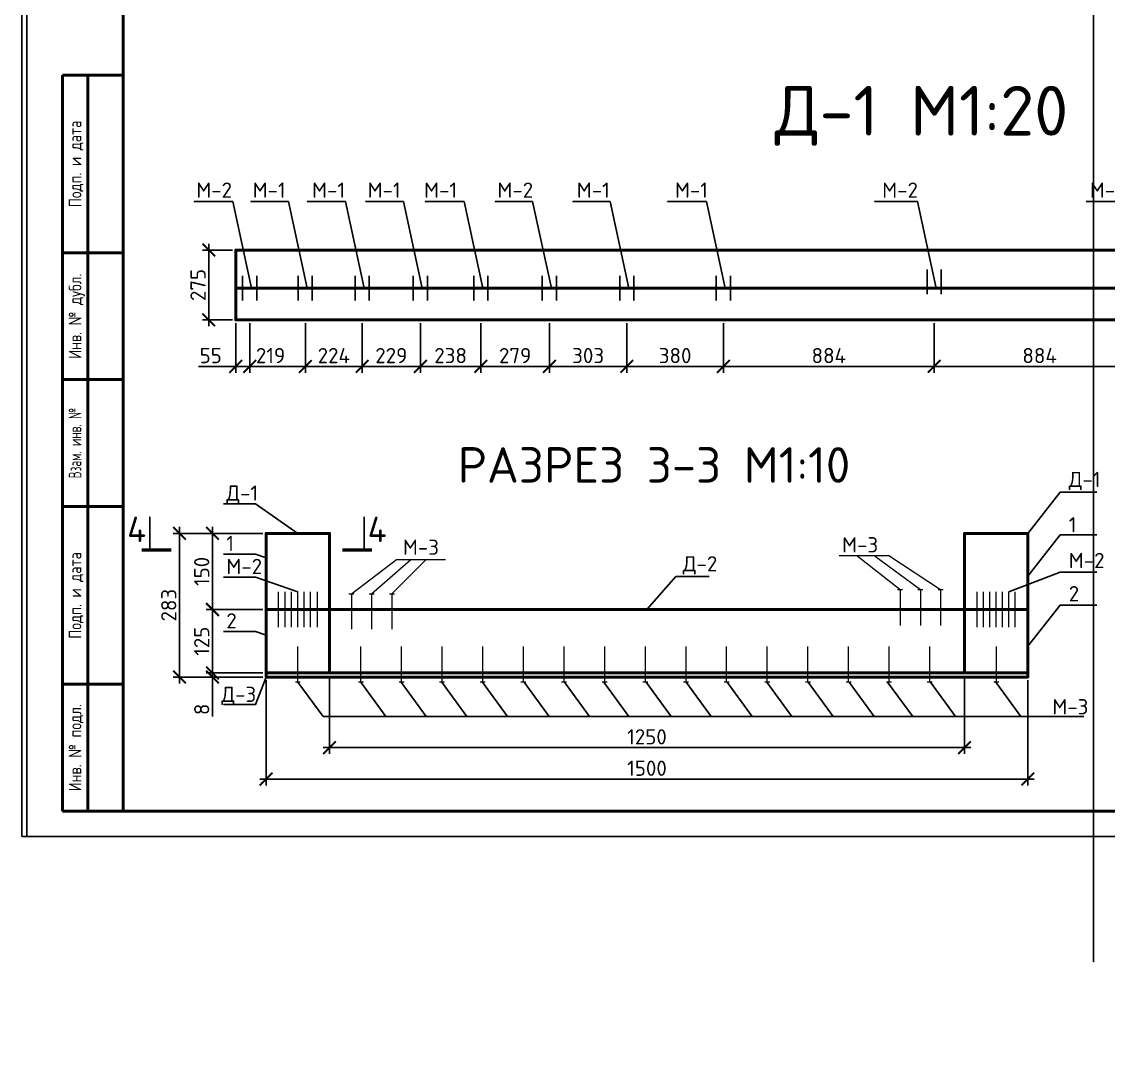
# Model space of a CAD drawing. Header units: millimetres. Extents: x -258556 to -95372, y 16759 to 83874.
# Drawn here: x -127994.2 to -127780.3, y 41369.5 to 41571.9 of the extents above; entities that cross this region are included whole.
import ezdxf
from ezdxf.enums import TextEntityAlignment as Align

# ---------------------------------------------------------------- set-up
doc = ezdxf.new("R2010")
doc.units = ezdxf.units.MM
doc.header["$LTSCALE"] = 0.5
doc.linetypes.add('ACAD_ISO04W100', pattern=[30, 24, -3, 0, -3])
for name, color, linetype, lineweight in [('0.25-STAMP', 10, 'Continuous', 25), ('0.25-TEXT', 10, 'Continuous', 25), ('0.3-STAMP', 7, 'Continuous', 30), ('ТОЛСТЫЕ3', 7, 'Continuous', 50), ('ТОНКИЕе', 7, 'Continuous', 25)]:
    doc.layers.add(name, color=color, linetype=linetype, lineweight=lineweight)
doc.layers.add('оси', color=7, linetype='ACAD_ISO04W100')
doc.layers.add('размеры', color=7, linetype='Continuous')
doc.styles.add('ГОСТ 2.304', font='cs_gost2304.shx')
doc.styles.add('Наклонный3.5', font='isocpeur.ttf', dxfattribs={"height": 3})
doc.dimstyles.new('СТРОИТЕЛЬНЫЙ', dxfattribs={"dimtxt": 3, "dimasz": 2.5, "dimexe": 1.25, "dimexo": 0.625, "dimtad": 1, "dimdec": 0, "dimlfac": 100, "dimdsep": 46, "dimtxsty": 'Наклонный3.5', "dimblk1": 'ARCHTICK', "dimblk2": 'ARCHTICK', "dimsah": 1, "dimcen": 0, "dimdle": 1.25, "dimadec": 0, "dimazin": 0, "dimtfac": 0.75, "dimtdec": 0, "dimtmove": 0, "dimatfit": 3, "dimldrblk": 'ARCHTICK', "dimfxl": 1, "dimtolj": 1, "dimtzin": 0, "dimarcsym": 1})

# ---------------------------------------------------------------- blocks, each defined once
blk = doc.blocks.new('_ArchTick')
at = {"color": 0, "linetype": 'ByBlock', "const_width": 0.15}
blk.add_lwpolyline([(-0.5, -0.5), (0.5, 0.5)], dxfattribs=at)
blk = doc.blocks.new('*D770')
at = {"layer": 'Defpoints', "color": 0, "transparency": 16777216}
for p in [(-127952.09, 41513.18), (-127949.34, 41513.18), (-127952.09, 41504.01)]:
    blk.add_point(p, dxfattribs=at)
at = {"layer": 'размеры', "color": 0, "lineweight": -2, "transparency": 16777216}
for p, q in [((-127952.09, 41512.55), (-127952.09, 41502.76)), ((-127949.34, 41512.55), (-127949.34, 41502.76)), ((-127952.09, 41504.01), (-127959.44, 41504.01)), ((-127948.09, 41504.01), (-127952.09, 41504.01))]:
    blk.add_line(p, q, dxfattribs=at)
at = {"layer": 'размеры', "color": 0, "lineweight": -2, "transparency": 16777216, "xscale": 2.5, "yscale": 2.5, "zscale": 2.5, "rotation": 180}
blk.add_blockref('_ArchTick', (-127952.09, 41504.01), dxfattribs=at)
at = {"layer": 'размеры', "color": 0, "lineweight": -2, "transparency": 16777216, "xscale": 2.5, "yscale": 2.5, "zscale": 2.5}
blk.add_blockref('_ArchTick', (-127949.34, 41504.01), dxfattribs=at)
at = {"layer": 'размеры', "color": 0, "transparency": 16777216, "insert": (-127957.02, 41506.14), "char_height": 3, "attachment_point": 5, "style": 'Наклонный3.5'}
blk.add_mtext('\\A1;55', dxfattribs=at)
blk = doc.blocks.new('*D771')
at = {"layer": 'Defpoints', "color": 0, "transparency": 16777216}
for p in [(-127952.09, 41513.18), (-127938.39, 41513.18), (-127938.39, 41504.01)]:
    blk.add_point(p, dxfattribs=at)
at = {"layer": 'размеры', "color": 0, "lineweight": -2, "transparency": 16777216}
for p, q in [((-127952.09, 41512.55), (-127952.09, 41502.76)), ((-127938.39, 41512.55), (-127938.39, 41502.76)), ((-127953.34, 41504.01), (-127937.14, 41504.01))]:
    blk.add_line(p, q, dxfattribs=at)
at = {"layer": 'размеры', "color": 0, "lineweight": -2, "transparency": 16777216, "xscale": 2.5, "yscale": 2.5, "zscale": 2.5, "rotation": 180}
blk.add_blockref('_ArchTick', (-127952.09, 41504.01), dxfattribs=at)
at = {"layer": 'размеры', "color": 0, "lineweight": -2, "transparency": 16777216, "xscale": 2.5, "yscale": 2.5, "zscale": 2.5}
blk.add_blockref('_ArchTick', (-127938.39, 41504.01), dxfattribs=at)
at = {"layer": 'размеры', "color": 0, "transparency": 16777216, "insert": (-127945.24, 41506.14), "char_height": 3, "attachment_point": 5, "style": 'Наклонный3.5'}
blk.add_mtext('\\A1;219', dxfattribs=at)
blk = doc.blocks.new('*D772')
at = {"layer": 'Defpoints', "color": 0, "transparency": 16777216}
for p in [(-127938.39, 41513.18), (-127927.19, 41513.18), (-127927.19, 41504.01)]:
    blk.add_point(p, dxfattribs=at)
at = {"layer": 'размеры', "color": 0, "lineweight": -2, "transparency": 16777216}
for p, q in [((-127938.39, 41512.55), (-127938.39, 41502.76)), ((-127927.19, 41512.55), (-127927.19, 41502.76)), ((-127939.64, 41504.01), (-127925.94, 41504.01))]:
    blk.add_line(p, q, dxfattribs=at)
at = {"layer": 'размеры', "color": 0, "lineweight": -2, "transparency": 16777216, "xscale": 2.5, "yscale": 2.5, "zscale": 2.5, "rotation": 180}
blk.add_blockref('_ArchTick', (-127938.39, 41504.01), dxfattribs=at)
at = {"layer": 'размеры', "color": 0, "lineweight": -2, "transparency": 16777216, "xscale": 2.5, "yscale": 2.5, "zscale": 2.5}
blk.add_blockref('_ArchTick', (-127927.19, 41504.01), dxfattribs=at)
at = {"layer": 'размеры', "color": 0, "transparency": 16777216, "insert": (-127932.79, 41506.14), "char_height": 3, "attachment_point": 5, "style": 'Наклонный3.5'}
blk.add_mtext('\\A1;224', dxfattribs=at)
blk = doc.blocks.new('*D773')
at = {"layer": 'Defpoints', "color": 0, "transparency": 16777216}
for p in [(-127927.19, 41513.18), (-127915.74, 41513.18), (-127915.74, 41504.01)]:
    blk.add_point(p, dxfattribs=at)
at = {"layer": 'размеры', "color": 0, "lineweight": -2, "transparency": 16777216}
for p, q in [((-127927.19, 41512.55), (-127927.19, 41502.76)), ((-127915.74, 41512.55), (-127915.74, 41502.76)), ((-127928.44, 41504.01), (-127914.49, 41504.01))]:
    blk.add_line(p, q, dxfattribs=at)
at = {"layer": 'размеры', "color": 0, "lineweight": -2, "transparency": 16777216, "xscale": 2.5, "yscale": 2.5, "zscale": 2.5, "rotation": 180}
blk.add_blockref('_ArchTick', (-127927.19, 41504.01), dxfattribs=at)
at = {"layer": 'размеры', "color": 0, "lineweight": -2, "transparency": 16777216, "xscale": 2.5, "yscale": 2.5, "zscale": 2.5}
blk.add_blockref('_ArchTick', (-127915.74, 41504.01), dxfattribs=at)
at = {"layer": 'размеры', "color": 0, "transparency": 16777216, "insert": (-127921.47, 41506.14), "char_height": 3, "attachment_point": 5, "style": 'Наклонный3.5'}
blk.add_mtext('\\A1;229', dxfattribs=at)
blk = doc.blocks.new('*D774')
at = {"layer": 'Defpoints', "color": 0, "transparency": 16777216}
for p in [(-127915.74, 41513.18), (-127903.84, 41513.18), (-127903.84, 41504.01)]:
    blk.add_point(p, dxfattribs=at)
at = {"layer": 'размеры', "color": 0, "lineweight": -2, "transparency": 16777216}
for p, q in [((-127915.74, 41512.55), (-127915.74, 41502.76)), ((-127903.84, 41512.55), (-127903.84, 41502.76)), ((-127916.99, 41504.01), (-127902.59, 41504.01))]:
    blk.add_line(p, q, dxfattribs=at)
at = {"layer": 'размеры', "color": 0, "lineweight": -2, "transparency": 16777216, "xscale": 2.5, "yscale": 2.5, "zscale": 2.5, "rotation": 180}
blk.add_blockref('_ArchTick', (-127915.74, 41504.01), dxfattribs=at)
at = {"layer": 'размеры', "color": 0, "lineweight": -2, "transparency": 16777216, "xscale": 2.5, "yscale": 2.5, "zscale": 2.5}
blk.add_blockref('_ArchTick', (-127903.84, 41504.01), dxfattribs=at)
at = {"layer": 'размеры', "color": 0, "transparency": 16777216, "insert": (-127909.79, 41506.14), "char_height": 3, "attachment_point": 5, "style": 'Наклонный3.5'}
blk.add_mtext('\\A1;238', dxfattribs=at)
blk = doc.blocks.new('*D775')
at = {"layer": 'Defpoints', "color": 0, "transparency": 16777216}
for p in [(-127903.84, 41513.18), (-127890.34, 41513.18), (-127890.34, 41504.01)]:
    blk.add_point(p, dxfattribs=at)
at = {"layer": 'размеры', "color": 0, "lineweight": -2, "transparency": 16777216}
for p, q in [((-127903.84, 41512.55), (-127903.84, 41502.76)), ((-127890.34, 41512.55), (-127890.34, 41502.76)), ((-127905.09, 41504.01), (-127889.09, 41504.01))]:
    blk.add_line(p, q, dxfattribs=at)
at = {"layer": 'размеры', "color": 0, "lineweight": -2, "transparency": 16777216, "xscale": 2.5, "yscale": 2.5, "zscale": 2.5, "rotation": 180}
blk.add_blockref('_ArchTick', (-127903.84, 41504.01), dxfattribs=at)
at = {"layer": 'размеры', "color": 0, "lineweight": -2, "transparency": 16777216, "xscale": 2.5, "yscale": 2.5, "zscale": 2.5}
blk.add_blockref('_ArchTick', (-127890.34, 41504.01), dxfattribs=at)
at = {"layer": 'размеры', "color": 0, "transparency": 16777216, "insert": (-127897.09, 41506.14), "char_height": 3, "attachment_point": 5, "style": 'Наклонный3.5'}
blk.add_mtext('\\A1;279', dxfattribs=at)
blk = doc.blocks.new('*D776')
at = {"layer": 'Defpoints', "color": 0, "transparency": 16777216}
for p in [(-127890.34, 41513.18), (-127875.09, 41513.18), (-127875.09, 41504.01)]:
    blk.add_point(p, dxfattribs=at)
at = {"layer": 'размеры', "color": 0, "lineweight": -2, "transparency": 16777216}
for p, q in [((-127890.34, 41512.55), (-127890.34, 41502.76)), ((-127875.09, 41512.55), (-127875.09, 41502.76)), ((-127891.59, 41504.01), (-127873.84, 41504.01))]:
    blk.add_line(p, q, dxfattribs=at)
at = {"layer": 'размеры', "color": 0, "lineweight": -2, "transparency": 16777216, "xscale": 2.5, "yscale": 2.5, "zscale": 2.5, "rotation": 180}
blk.add_blockref('_ArchTick', (-127890.34, 41504.01), dxfattribs=at)
at = {"layer": 'размеры', "color": 0, "lineweight": -2, "transparency": 16777216, "xscale": 2.5, "yscale": 2.5, "zscale": 2.5}
blk.add_blockref('_ArchTick', (-127875.09, 41504.01), dxfattribs=at)
at = {"layer": 'размеры', "color": 0, "transparency": 16777216, "insert": (-127882.72, 41506.14), "char_height": 3, "attachment_point": 5, "style": 'Наклонный3.5'}
blk.add_mtext('\\A1;303', dxfattribs=at)
blk = doc.blocks.new('*D777')
at = {"layer": 'Defpoints', "color": 0, "transparency": 16777216}
for p in [(-127875.09, 41513.18), (-127856.09, 41513.18), (-127856.09, 41504.01)]:
    blk.add_point(p, dxfattribs=at)
at = {"layer": 'размеры', "color": 0, "lineweight": -2, "transparency": 16777216}
for p, q in [((-127875.09, 41512.55), (-127875.09, 41502.76)), ((-127856.09, 41512.55), (-127856.09, 41502.76)), ((-127876.34, 41504.01), (-127854.84, 41504.01))]:
    blk.add_line(p, q, dxfattribs=at)
at = {"layer": 'размеры', "color": 0, "lineweight": -2, "transparency": 16777216, "xscale": 2.5, "yscale": 2.5, "zscale": 2.5, "rotation": 180}
blk.add_blockref('_ArchTick', (-127875.09, 41504.01), dxfattribs=at)
at = {"layer": 'размеры', "color": 0, "lineweight": -2, "transparency": 16777216, "xscale": 2.5, "yscale": 2.5, "zscale": 2.5}
blk.add_blockref('_ArchTick', (-127856.09, 41504.01), dxfattribs=at)
at = {"layer": 'размеры', "color": 0, "transparency": 16777216, "insert": (-127865.59, 41506.14), "char_height": 3, "attachment_point": 5, "style": 'Наклонный3.5'}
blk.add_mtext('\\A1;380', dxfattribs=at)
blk = doc.blocks.new('*D778')
at = {"layer": 'Defpoints', "color": 0, "transparency": 16777216}
for p in [(-127856.09, 41513.18), (-127814.59, 41513.18), (-127814.59, 41504.01)]:
    blk.add_point(p, dxfattribs=at)
at = {"layer": 'размеры', "color": 0, "lineweight": -2, "transparency": 16777216}
for p, q in [((-127856.09, 41512.55), (-127856.09, 41502.76)), ((-127814.59, 41512.55), (-127814.59, 41502.76)), ((-127857.34, 41504.01), (-127813.34, 41504.01))]:
    blk.add_line(p, q, dxfattribs=at)
at = {"layer": 'размеры', "color": 0, "lineweight": -2, "transparency": 16777216, "xscale": 2.5, "yscale": 2.5, "zscale": 2.5, "rotation": 180}
blk.add_blockref('_ArchTick', (-127856.09, 41504.01), dxfattribs=at)
at = {"layer": 'размеры', "color": 0, "lineweight": -2, "transparency": 16777216, "xscale": 2.5, "yscale": 2.5, "zscale": 2.5}
blk.add_blockref('_ArchTick', (-127814.59, 41504.01), dxfattribs=at)
at = {"layer": 'размеры', "color": 0, "transparency": 16777216, "insert": (-127835.34, 41506.14), "char_height": 3, "attachment_point": 5, "style": 'Наклонный3.5'}
blk.add_mtext('\\A1;884', dxfattribs=at)
blk = doc.blocks.new('*D779')
at = {"layer": 'Defpoints', "color": 0, "transparency": 16777216}
for p in [(-127814.59, 41513.18), (-127773.09, 41513.18), (-127773.09, 41504.01)]:
    blk.add_point(p, dxfattribs=at)
at = {"layer": 'размеры', "color": 0, "lineweight": -2, "transparency": 16777216}
for p, q in [((-127814.59, 41512.55), (-127814.59, 41502.76)), ((-127773.09, 41512.55), (-127773.09, 41502.76)), ((-127815.84, 41504.01), (-127771.84, 41504.01))]:
    blk.add_line(p, q, dxfattribs=at)
at = {"layer": 'размеры', "color": 0, "lineweight": -2, "transparency": 16777216, "xscale": 2.5, "yscale": 2.5, "zscale": 2.5, "rotation": 180}
blk.add_blockref('_ArchTick', (-127814.59, 41504.01), dxfattribs=at)
at = {"layer": 'размеры', "color": 0, "lineweight": -2, "transparency": 16777216, "xscale": 2.5, "yscale": 2.5, "zscale": 2.5}
blk.add_blockref('_ArchTick', (-127773.09, 41504.01), dxfattribs=at)
at = {"layer": 'размеры', "color": 0, "transparency": 16777216, "insert": (-127793.84, 41506.14), "char_height": 3, "attachment_point": 5, "style": 'Наклонный3.5'}
blk.add_mtext('\\A1;884', dxfattribs=at)
blk = doc.blocks.new('*D794')
at = {"layer": 'Defpoints', "color": 0, "transparency": 16777216}
for p in [(-127952.09, 41526.93), (-127957.4, 41513.18), (-127952.09, 41513.18)]:
    blk.add_point(p, dxfattribs=at)
at = {"layer": 'размеры', "color": 0, "lineweight": -2, "transparency": 16777216}
for p, q in [((-127957.4, 41528.18), (-127957.4, 41511.93)), ((-127952.72, 41526.93), (-127958.65, 41526.93)), ((-127952.72, 41513.18), (-127958.65, 41513.18))]:
    blk.add_line(p, q, dxfattribs=at)
at = {"layer": 'размеры', "color": 0, "lineweight": -2, "transparency": 16777216, "xscale": 2.5, "yscale": 2.5, "zscale": 2.5}
for p, rotation in [((-127957.4, 41526.93), 90), ((-127957.4, 41513.18), 270)]:
    blk.add_blockref('_ArchTick', p, dxfattribs=dict(at, rotation=rotation))
at = {"layer": 'размеры', "color": 0, "lineweight": 25, "transparency": 16777216, "insert": (-127959.52, 41520.05), "char_height": 3, "attachment_point": 5, "rotation": 90, "style": 'Наклонный3.5'}
blk.add_mtext('\\A1;275', dxfattribs=at)
blk = doc.blocks.new('*D795')
at = {"layer": 'Defpoints', "color": 0, "transparency": 16777216}
for p in [(-127956.67, 41442.83), (-127946.13, 41443.63), (-127946.13, 41442.83)]:
    blk.add_point(p, dxfattribs=at)
at = {"layer": 'размеры', "color": 0, "lineweight": -2, "transparency": 16777216}
for p, q in [((-127956.67, 41443.63), (-127956.67, 41446.13)), ((-127946.76, 41443.63), (-127957.92, 41443.63)), ((-127946.76, 41442.83), (-127957.92, 41442.83)), ((-127956.67, 41443.63), (-127956.67, 41442.83)), ((-127956.67, 41442.83), (-127956.67, 41435.08))]:
    blk.add_line(p, q, dxfattribs=at)
at = {"layer": 'размеры', "color": 0, "lineweight": -2, "transparency": 16777216, "xscale": 2.5, "yscale": 2.5, "zscale": 2.5}
for p, rotation in [((-127956.67, 41443.63), 270), ((-127956.67, 41442.83), 90)]:
    blk.add_blockref('_ArchTick', p, dxfattribs=dict(at, rotation=rotation))
at = {"layer": 'размеры', "color": 0, "transparency": 16777216, "insert": (-127958.79, 41436.46), "char_height": 3, "attachment_point": 5, "rotation": 90, "style": 'Наклонный3.5'}
blk.add_mtext('\\A1;8', dxfattribs=at)
blk = doc.blocks.new('*D796')
at = {"layer": 'Defpoints', "color": 0, "transparency": 16777216}
for p in [(-127956.67, 41456.13), (-127946.13, 41456.13), (-127946.13, 41443.63)]:
    blk.add_point(p, dxfattribs=at)
at = {"layer": 'размеры', "color": 0, "lineweight": -2, "transparency": 16777216}
for p, q in [((-127956.67, 41442.38), (-127956.67, 41457.38)), ((-127946.76, 41456.13), (-127957.92, 41456.13)), ((-127946.76, 41443.63), (-127957.92, 41443.63))]:
    blk.add_line(p, q, dxfattribs=at)
at = {"layer": 'размеры', "color": 0, "lineweight": -2, "transparency": 16777216, "xscale": 2.5, "yscale": 2.5, "zscale": 2.5}
for p, rotation in [((-127956.67, 41456.13), 90), ((-127956.67, 41443.63), 270)]:
    blk.add_blockref('_ArchTick', p, dxfattribs=dict(at, rotation=rotation))
at = {"layer": 'размеры', "color": 0, "transparency": 16777216, "insert": (-127958.79, 41449.88), "char_height": 3, "attachment_point": 5, "rotation": 90, "style": 'Наклонный3.5'}
blk.add_mtext('\\A1;125', dxfattribs=at)
blk = doc.blocks.new('*D797')
at = {"layer": 'Defpoints', "color": 0, "transparency": 16777216}
for p in [(-127956.67, 41471.13), (-127946.13, 41471.13), (-127946.13, 41456.13)]:
    blk.add_point(p, dxfattribs=at)
at = {"layer": 'размеры', "color": 0, "lineweight": -2, "transparency": 16777216}
for p, q in [((-127956.67, 41454.88), (-127956.67, 41472.38)), ((-127946.76, 41471.13), (-127957.92, 41471.13)), ((-127946.76, 41456.13), (-127957.92, 41456.13))]:
    blk.add_line(p, q, dxfattribs=at)
at = {"layer": 'размеры', "color": 0, "lineweight": -2, "transparency": 16777216, "xscale": 2.5, "yscale": 2.5, "zscale": 2.5}
for p, rotation in [((-127956.67, 41471.13), 90), ((-127956.67, 41456.13), 270)]:
    blk.add_blockref('_ArchTick', p, dxfattribs=dict(at, rotation=rotation))
at = {"layer": 'размеры', "color": 0, "transparency": 16777216, "insert": (-127958.79, 41463.63), "char_height": 3, "attachment_point": 5, "rotation": 90, "style": 'Наклонный3.5'}
blk.add_mtext('\\A1;150', dxfattribs=at)
blk = doc.blocks.new('*D798')
at = {"layer": 'Defpoints', "color": 0, "transparency": 16777216}
for p in [(-127963.16, 41471.13), (-127946.13, 41471.13), (-127946.13, 41442.83)]:
    blk.add_point(p, dxfattribs=at)
at = {"layer": 'размеры', "color": 0, "lineweight": -2, "transparency": 16777216}
for p, q in [((-127963.16, 41441.58), (-127963.16, 41472.38)), ((-127946.76, 41471.13), (-127964.41, 41471.13)), ((-127946.76, 41442.83), (-127964.41, 41442.83))]:
    blk.add_line(p, q, dxfattribs=at)
at = {"layer": 'размеры', "color": 0, "lineweight": -2, "transparency": 16777216, "xscale": 2.5, "yscale": 2.5, "zscale": 2.5}
for p, rotation in [((-127963.16, 41471.13), 90), ((-127963.16, 41442.83), 270)]:
    blk.add_blockref('_ArchTick', p, dxfattribs=dict(at, rotation=rotation))
at = {"layer": 'размеры', "color": 0, "transparency": 16777216, "insert": (-127965.28, 41456.98), "char_height": 3, "attachment_point": 5, "rotation": 90, "style": 'Наклонный3.5'}
blk.add_mtext('\\A1;283', dxfattribs=at)
blk = doc.blocks.new('*D799')
at = {"layer": 'Defpoints', "color": 0, "transparency": 16777216}
for p in [(-127933.63, 41443.63), (-127808.63, 41443.63), (-127808.63, 41428.93)]:
    blk.add_point(p, dxfattribs=at)
at = {"layer": 'размеры', "color": 0, "lineweight": -2, "transparency": 16777216}
for p, q in [((-127933.63, 41443.01), (-127933.63, 41427.68)), ((-127808.63, 41443.01), (-127808.63, 41427.68)), ((-127934.88, 41428.93), (-127807.38, 41428.93))]:
    blk.add_line(p, q, dxfattribs=at)
at = {"layer": 'размеры', "color": 0, "lineweight": -2, "transparency": 16777216, "xscale": 2.5, "yscale": 2.5, "zscale": 2.5, "rotation": 180}
blk.add_blockref('_ArchTick', (-127933.63, 41428.93), dxfattribs=at)
at = {"layer": 'размеры', "color": 0, "lineweight": -2, "transparency": 16777216, "xscale": 2.5, "yscale": 2.5, "zscale": 2.5}
blk.add_blockref('_ArchTick', (-127808.63, 41428.93), dxfattribs=at)
at = {"layer": 'размеры', "color": 0, "transparency": 16777216, "insert": (-127871.13, 41431.05), "char_height": 3, "attachment_point": 5, "style": 'Наклонный3.5'}
blk.add_mtext('\\A1;1250', dxfattribs=at)
blk = doc.blocks.new('*D800')
at = {"layer": 'Defpoints', "color": 0, "transparency": 16777216}
for p in [(-127946.13, 41442.83), (-127796.13, 41442.83), (-127796.13, 41422.74)]:
    blk.add_point(p, dxfattribs=at)
at = {"layer": 'размеры', "color": 0, "lineweight": -2, "transparency": 16777216}
for p, q in [((-127946.13, 41442.21), (-127946.13, 41421.49)), ((-127796.13, 41442.21), (-127796.13, 41421.49)), ((-127947.38, 41422.74), (-127794.88, 41422.74))]:
    blk.add_line(p, q, dxfattribs=at)
at = {"layer": 'размеры', "color": 0, "lineweight": -2, "transparency": 16777216, "xscale": 2.5, "yscale": 2.5, "zscale": 2.5, "rotation": 180}
blk.add_blockref('_ArchTick', (-127946.13, 41422.74), dxfattribs=at)
at = {"layer": 'размеры', "color": 0, "lineweight": -2, "transparency": 16777216, "xscale": 2.5, "yscale": 2.5, "zscale": 2.5}
blk.add_blockref('_ArchTick', (-127796.13, 41422.74), dxfattribs=at)
at = {"layer": 'размеры', "color": 0, "transparency": 16777216, "insert": (-127871.13, 41424.86), "char_height": 3, "attachment_point": 5, "style": 'Наклонный3.5'}
blk.add_mtext('\\A1;1500', dxfattribs=at)

msp = doc.modelspace()

# ---------------------------------------------------------------- linework, layer by layer
at = {"color": 7, "linetype": 'Continuous', "lineweight": 25, "true_color": 0x000007}
for points in [[(-127952.645, 41536.466), (-127960.3, 41536.466), (-127960.3, 41536.466)], [(-127948.959, 41519.431), (-127952.645, 41536.466), (-127952.645, 41536.466)], [(-127941.695, 41536.466), (-127949.124, 41536.466), (-127949.124, 41536.466)], [(-127938.009, 41519.431), (-127941.695, 41536.466), (-127941.695, 41536.466)], [(-127930.495, 41536.466), (-127938.013, 41536.466), (-127938.013, 41536.466)], [(-127926.809, 41519.431), (-127930.495, 41536.466), (-127930.495, 41536.466)], [(-127919.045, 41536.466), (-127926.522, 41536.466), (-127926.522, 41536.466)], [(-127915.359, 41519.431), (-127919.045, 41536.466), (-127919.045, 41536.466)], [(-127907.145, 41536.466), (-127914.802, 41536.466), (-127914.802, 41536.466)], [(-127903.459, 41519.431), (-127907.145, 41536.466), (-127907.145, 41536.466)], [(-127893.645, 41536.466), (-127901.041, 41536.466), (-127901.041, 41536.466)], [(-127889.959, 41519.431), (-127893.645, 41536.466), (-127893.645, 41536.466)], [(-127878.395, 41536.466), (-127885.736, 41536.466), (-127885.736, 41536.466)], [(-127874.709, 41519.431), (-127878.395, 41536.466), (-127878.395, 41536.466)], [(-127859.395, 41536.466), (-127867.116, 41536.466), (-127867.116, 41536.466)], [(-127855.709, 41519.431), (-127859.395, 41536.466), (-127859.395, 41536.466)], [(-127817.895, 41536.466), (-127826.327, 41536.466), (-127826.327, 41536.466)], [(-127814.209, 41519.431), (-127817.895, 41536.466), (-127817.895, 41536.466)], [(-127776.395, 41536.466), (-127784.656, 41536.466), (-127784.656, 41536.466)], [(-127815.992, 41518.221), (-127815.992, 41523.112), (-127815.992, 41523.112)], [(-127813.221, 41518.221), (-127813.221, 41523.112), (-127813.221, 41523.112)], [(-127950.742, 41516.974), (-127950.742, 41521.865), (-127950.742, 41521.865)], [(-127947.971, 41516.974), (-127947.971, 41521.865), (-127947.971, 41521.865)], [(-127939.792, 41516.974), (-127939.792, 41521.865), (-127939.792, 41521.865)], [(-127937.021, 41516.974), (-127937.021, 41521.865), (-127937.021, 41521.865)], [(-127928.592, 41516.974), (-127928.592, 41521.865), (-127928.592, 41521.865)], [(-127925.821, 41516.974), (-127925.821, 41521.865), (-127925.821, 41521.865)], [(-127917.142, 41516.974), (-127917.142, 41521.865), (-127917.142, 41521.865)], [(-127914.371, 41516.974), (-127914.371, 41521.865), (-127914.371, 41521.865)], [(-127905.242, 41516.974), (-127905.242, 41521.865), (-127905.242, 41521.865)], [(-127902.471, 41516.974), (-127902.471, 41521.865), (-127902.471, 41521.865)], [(-127891.742, 41516.974), (-127891.742, 41521.865), (-127891.742, 41521.865)], [(-127888.971, 41516.974), (-127888.971, 41521.865), (-127888.971, 41521.865)], [(-127876.492, 41516.974), (-127876.492, 41521.865), (-127876.492, 41521.865)], [(-127873.721, 41516.974), (-127873.721, 41521.865), (-127873.721, 41521.865)], [(-127857.492, 41516.974), (-127857.492, 41521.865), (-127857.492, 41521.865)], [(-127854.721, 41516.974), (-127854.721, 41521.865), (-127854.721, 41521.865)]]:
    msp.add_lwpolyline(points, dxfattribs=at)
at = {"color": 7, "linetype": 'Continuous', "lineweight": 13, "true_color": 0x000007}
for points in [[(-127929.333, 41459.22), (-127920.436, 41465.966), (-127910.815, 41465.966)], [(-127925.34, 41459.22), (-127917.613, 41465.966), (-127917.613, 41465.966)], [(-127921.365, 41459.22), (-127914.619, 41465.966), (-127914.619, 41465.966)], [(-127813.326, 41459.97), (-127823.497, 41466.716), (-127833.272, 41466.716)], [(-127821.294, 41459.97), (-127829.796, 41466.716), (-127829.796, 41466.716)], [(-127817.301, 41459.97), (-127826.388, 41466.716), (-127826.388, 41466.716)], [(-127943.695, 41452.654), (-127943.695, 41459.607), (-127943.695, 41459.607)], [(-127942.393, 41452.654), (-127942.393, 41459.607), (-127942.393, 41459.607)], [(-127941.137, 41452.654), (-127941.137, 41459.607), (-127941.137, 41459.607)], [(-127939.898, 41452.654), (-127939.898, 41459.607), (-127939.898, 41459.607)], [(-127938.642, 41452.654), (-127938.642, 41459.607), (-127938.642, 41459.607)], [(-127937.385, 41452.654), (-127937.385, 41459.607), (-127937.385, 41459.607)], [(-127936.014, 41452.654), (-127936.014, 41459.607), (-127936.014, 41459.607)], [(-127929.815, 41459.22), (-127928.834, 41459.22), (-127928.834, 41459.22)], [(-127929.333, 41459.22), (-127929.333, 41452.25), (-127929.333, 41452.25)], [(-127925.822, 41459.22), (-127924.841, 41459.22), (-127924.841, 41459.22)], [(-127925.34, 41459.22), (-127925.34, 41452.25), (-127925.34, 41452.25)], [(-127921.847, 41459.22), (-127920.849, 41459.22), (-127920.849, 41459.22)], [(-127921.365, 41459.22), (-127921.365, 41452.25), (-127921.365, 41452.25)], [(-127820.812, 41459.97), (-127821.81, 41459.97), (-127821.81, 41459.97)], [(-127821.294, 41459.97), (-127821.294, 41453), (-127821.294, 41453)], [(-127816.819, 41459.97), (-127817.817, 41459.97), (-127817.817, 41459.97)], [(-127817.301, 41459.97), (-127817.301, 41453), (-127817.301, 41453)], [(-127812.844, 41459.97), (-127813.825, 41459.97), (-127813.825, 41459.97)], [(-127813.326, 41459.97), (-127813.326, 41453), (-127813.326, 41453)], [(-127806.136, 41452.654), (-127806.136, 41459.607), (-127806.136, 41459.607)], [(-127804.893, 41452.654), (-127804.893, 41459.607), (-127804.893, 41459.607)], [(-127803.637, 41452.654), (-127803.637, 41459.607), (-127803.637, 41459.607)], [(-127802.398, 41452.654), (-127802.398, 41459.607), (-127802.398, 41459.607)], [(-127801.142, 41452.654), (-127801.142, 41459.607), (-127801.142, 41459.607)], [(-127799.885, 41452.654), (-127799.885, 41459.607), (-127799.885, 41459.607)], [(-127798.673, 41452.654), (-127798.673, 41459.607), (-127798.673, 41459.607)], [(-127939.862, 41441.832), (-127939.862, 41448.819), (-127939.862, 41448.819)], [(-127927.449, 41441.832), (-127927.449, 41448.819), (-127927.449, 41448.819)], [(-127919.449, 41441.832), (-127919.449, 41448.819), (-127919.449, 41448.819)], [(-127911.449, 41441.832), (-127911.449, 41448.819), (-127911.449, 41448.819)], [(-127903.449, 41441.832), (-127903.449, 41448.819), (-127903.449, 41448.819)], [(-127895.449, 41441.832), (-127895.449, 41448.819), (-127895.449, 41448.819)], [(-127887.449, 41441.832), (-127887.449, 41448.819), (-127887.449, 41448.819)], [(-127879.449, 41441.832), (-127879.449, 41448.819), (-127879.449, 41448.819)], [(-127871.449, 41441.832), (-127871.449, 41448.819), (-127871.449, 41448.819)], [(-127863.449, 41441.832), (-127863.449, 41448.819), (-127863.449, 41448.819)], [(-127855.449, 41441.832), (-127855.449, 41448.819), (-127855.449, 41448.819)], [(-127847.449, 41441.832), (-127847.449, 41448.819), (-127847.449, 41448.819)], [(-127839.449, 41441.832), (-127839.449, 41448.819), (-127839.449, 41448.819)], [(-127839.449, 41441.832), (-127839.449, 41448.819), (-127839.449, 41448.819)], [(-127831.449, 41441.832), (-127831.449, 41448.819), (-127831.449, 41448.819)], [(-127831.449, 41441.832), (-127831.449, 41448.819), (-127831.449, 41448.819)], [(-127823.449, 41441.832), (-127823.449, 41448.819), (-127823.449, 41448.819)], [(-127823.449, 41441.832), (-127823.449, 41448.819), (-127823.449, 41448.819)], [(-127815.449, 41441.832), (-127815.449, 41448.819), (-127815.449, 41448.819)], [(-127802.33, 41441.832), (-127802.33, 41448.819), (-127802.33, 41448.819)], [(-127939.38, 41441.832), (-127940.361, 41441.832), (-127940.361, 41441.832)], [(-127926.967, 41441.832), (-127927.948, 41441.832), (-127927.948, 41441.832)], [(-127918.967, 41441.832), (-127919.948, 41441.832), (-127919.948, 41441.832)], [(-127910.967, 41441.832), (-127911.948, 41441.832), (-127911.948, 41441.832)], [(-127902.967, 41441.832), (-127903.948, 41441.832), (-127903.948, 41441.832)], [(-127894.967, 41441.832), (-127895.948, 41441.832), (-127895.948, 41441.832)], [(-127886.967, 41441.832), (-127887.948, 41441.832), (-127887.948, 41441.832)], [(-127878.967, 41441.832), (-127879.948, 41441.832), (-127879.948, 41441.832)], [(-127870.967, 41441.832), (-127871.948, 41441.832), (-127871.948, 41441.832)], [(-127862.967, 41441.832), (-127863.948, 41441.832), (-127863.948, 41441.832)], [(-127854.967, 41441.832), (-127855.948, 41441.832), (-127855.948, 41441.832)], [(-127846.967, 41441.832), (-127847.948, 41441.832), (-127847.948, 41441.832)], [(-127838.967, 41441.832), (-127839.948, 41441.832), (-127839.948, 41441.832)], [(-127838.967, 41441.832), (-127839.948, 41441.832), (-127839.948, 41441.832)], [(-127830.967, 41441.832), (-127831.948, 41441.832), (-127831.948, 41441.832)], [(-127830.967, 41441.832), (-127831.948, 41441.832), (-127831.948, 41441.832)], [(-127822.967, 41441.832), (-127823.948, 41441.832), (-127823.948, 41441.832)], [(-127822.967, 41441.832), (-127823.948, 41441.832), (-127823.948, 41441.832)], [(-127814.967, 41441.832), (-127815.948, 41441.832), (-127815.948, 41441.832)], [(-127801.848, 41441.832), (-127802.829, 41441.832), (-127802.829, 41441.832)]]:
    msp.add_lwpolyline(points, dxfattribs=at)
at = {"layer": '0.25-STAMP', "color": 0}
msp.add_lwpolyline([(-127994.225, 41411.398), (-127153.225, 41411.398), (-127153.225, 42005.398), (-127994.225, 42005.398), (-127994.225, 41411.398)], dxfattribs=at)
at = {"layer": '0.3-STAMP', "color": 0, "lineweight": 50}
for p, q in [((-127986.225, 41416.398), (-127986.225, 41561.398)), ((-127974.225, 41561.398), (-127986.225, 41561.398)), ((-127981.225, 41416.398), (-127981.225, 41561.398)), ((-127974.225, 41561.398), (-127974.225, 41416.398)), ((-127974.225, 41526.398), (-127986.225, 41526.398)), ((-127974.225, 41501.398), (-127986.225, 41501.398)), ((-127974.225, 41476.398), (-127986.225, 41476.398)), ((-127974.225, 41441.398), (-127986.225, 41441.398)), ((-127974.225, 41416.398), (-127986.225, 41416.398))]:
    msp.add_line(p, q, dxfattribs=at)
msp.add_lwpolyline([(-127974.225, 41416.398), (-127158.225, 41416.398), (-127158.225, 42000.398), (-127974.225, 42000.398), (-127974.225, 41416.398)], dxfattribs=at)
at = {"layer": 'ТОЛСТЫЕ3'}
for points in [[(-127952.095, 41526.929), (-127677.095, 41526.929), (-127677.095, 41519.429), (-127952.095, 41519.429), (-127952.095, 41526.929), (-127952.095, 41520.679), (-127952.095, 41513.179), (-127677.095, 41513.179), (-127677.095, 41520.679)], [(-127946.131, 41456.13), (-127946.131, 41471.13), (-127933.631, 41471.13), (-127933.631, 41456.13)], [(-127808.631, 41456.13), (-127808.631, 41471.13), (-127796.131, 41471.13), (-127796.131, 41456.13)], [(-127946.131, 41443.63), (-127946.131, 41456.13), (-127933.631, 41456.13), (-127933.631, 41443.63)], [(-127933.631, 41456.13), (-127808.631, 41456.13)], [(-127808.631, 41443.63), (-127808.631, 41456.13), (-127796.131, 41456.13), (-127796.131, 41443.63)], [(-127946.131, 41442.83), (-127796.131, 41442.83), (-127796.131, 41443.63), (-127946.131, 41443.63), (-127946.131, 41442.83)]]:
    msp.add_lwpolyline(points, dxfattribs=at)
at = {"layer": 'ТОЛСТЫЕ3', "lineweight": 25}
for points in [[(-127952.095, 41513.179), (-127952.095, 41525.679)], [(-127952.095, 41513.179), (-127952.095, 41519.429), (-127949.609, 41519.429)]]:
    msp.add_lwpolyline(points, dxfattribs=at)
at = {"layer": 'ТОНКИЕе', "color": 6, "lineweight": 25}
msp.add_lwpolyline([(-127993.225, 42005.398), (-127783.225, 42005.398), (-127783.225, 41388.184)], dxfattribs=at)
at = {"layer": 'ТОНКИЕе', "color": 6}
msp.add_lwpolyline([(-127363.225, 41411.398), (-127573.225, 41411.398), (-127573.225, 41369.504), (-127573.225, 41411.398), (-127783.225, 41411.398), (-127783.225, 41386.749), (-127783.225, 41411.398), (-127993.225, 41411.398), (-127993.225, 42005.398)], dxfattribs=at)
at = {"layer": 'ТОНКИЕе'}
for points in [[(-127796.131, 41471.13), (-127789.801, 41479.226), (-127782.541, 41479.226)], [(-127939.881, 41471.13), (-127948.192, 41476.943), (-127954.508, 41476.943)], [(-127969.015, 41467.844), (-127969.015, 41474.329), (-127969.015, 41467.844), (-127969.015, 41471.27)], [(-127926.829, 41467.844), (-127926.829, 41474.329), (-127926.829, 41467.844), (-127926.829, 41471.27)], [(-127796.131, 41462.717), (-127789.801, 41470.812), (-127782.541, 41470.812)], [(-127946.131, 41466.307), (-127948.192, 41467.022), (-127954.508, 41467.022)], [(-127799.885, 41459.607), (-127789.801, 41463.456), (-127782.541, 41463.456)], [(-127939.898, 41459.607), (-127948.192, 41462.487), (-127954.508, 41462.487)], [(-127871.131, 41456.13), (-127865.428, 41462.61), (-127858.883, 41462.61)], [(-127796.131, 41448.91), (-127789.801, 41457.005), (-127782.541, 41457.005)], [(-127946.131, 41451.052), (-127948.192, 41451.768), (-127954.508, 41451.768)], [(-127946.131, 41442.83), (-127948.192, 41437.438), (-127954.508, 41437.438)], [(-127939.862, 41441.832), (-127934.91, 41435.057)], [(-127927.487, 41441.832), (-127922.536, 41435.057)], [(-127919.535, 41441.832), (-127914.583, 41435.057)], [(-127911.534, 41441.832), (-127906.583, 41435.057)], [(-127903.533, 41441.832), (-127898.582, 41435.057)], [(-127895.337, 41441.832), (-127890.386, 41435.057)], [(-127887.395, 41441.832), (-127882.444, 41435.057)], [(-127879.632, 41441.832), (-127874.681, 41435.057)], [(-127871.314, 41441.832), (-127866.362, 41435.057)], [(-127863.432, 41441.832), (-127858.481, 41435.057)], [(-127855.372, 41441.832), (-127850.421, 41435.057)], [(-127847.55, 41441.832), (-127842.598, 41435.057)], [(-127839.404, 41441.832), (-127834.453, 41435.057)], [(-127831.344, 41441.832), (-127826.393, 41435.057)], [(-127823.759, 41441.832), (-127818.807, 41435.057)], [(-127815.343, 41441.832), (-127810.392, 41435.057)], [(-127802.464, 41441.832), (-127797.513, 41435.057)], [(-127934.91, 41435.057), (-127785.138, 41435.057)], [(-127914.583, 41435.057), (-127902.209, 41435.057)], [(-127906.583, 41435.057), (-127894.208, 41435.057)], [(-127898.582, 41435.057), (-127886.207, 41435.057)], [(-127890.386, 41435.057), (-127878.011, 41435.057)], [(-127882.444, 41435.057), (-127870.069, 41435.057)], [(-127874.681, 41435.057), (-127862.306, 41435.057)], [(-127866.362, 41435.057), (-127853.988, 41435.057)], [(-127858.481, 41435.057), (-127846.106, 41435.057)], [(-127850.421, 41435.057), (-127838.046, 41435.057)], [(-127842.598, 41435.057), (-127830.223, 41435.057)], [(-127834.453, 41435.057), (-127822.078, 41435.057)], [(-127826.393, 41435.057), (-127814.018, 41435.057)], [(-127818.807, 41435.057), (-127806.433, 41435.057)], [(-127810.392, 41435.057), (-127798.017, 41435.057)], [(-127797.513, 41435.057), (-127785.138, 41435.057)]]:
    msp.add_lwpolyline(points, dxfattribs=at)
at = {"layer": 'ТОНКИЕе', "const_width": 0.7}
for points in [[(-127970.603, 41467.844), (-127964.764, 41467.844)], [(-127925.241, 41467.844), (-127931.08, 41467.844)]]:
    msp.add_lwpolyline(points, dxfattribs=at)

# ---------------------------------------------------------------- texts
at = {"layer": '0.25-TEXT', "color": 0, "style": 'ГОСТ 2.304'}
for s, p in [('Подп. и дата', (-127983.725, 41543.898)), ('Инв. № дубл.', (-127983.725, 41513.898)), ('Подп. и дата', (-127983.725, 41458.898)), ('Инв. № подл.', (-127983.725, 41428.898))]:
    msp.add_text(s, height=2.5, rotation=90, dxfattribs=at).set_placement(p, align=Align.MIDDLE_CENTER)
at = {"layer": '0.25-TEXT', "color": 0, "style": 'ГОСТ 2.304', "width": 0.8}
msp.add_text('Взам. инв. №', height=2.5, rotation=90, dxfattribs=at).set_placement((-127983.725, 41488.898), align=Align.MIDDLE_CENTER)
at = {"layer": 'оси', "attachment_point": 1, "style": 'Наклонный3.5'}
for s, width, gutter_width, insert, char_height in [('Д-1 М1:20', 148.5612, 21, (-127846.001, 41559.273), 9.8), ('РАЗРЕЗ 3-3 М1:10', 106.11514, 15, (-127908.408, 41488.104), 7)]:
    msp.add_mtext_dynamic_manual_height_columns(s, width=width, gutter_width=gutter_width, heights=[0], dxfattribs=dict(at, insert=insert, char_height=char_height))
at = {"layer": 'ТОНКИЕе', "lineweight": 25, "char_height": 3, "attachment_point": 1, "style": 'Наклонный3.5'}
for s, insert in [('М-2', (-127959.872, 41540.237)), ('М-1', (-127948.781, 41540.237)), ('М-1', (-127937.071, 41540.237)), ('М-1', (-127926.141, 41540.237)), ('М-1', (-127915.016, 41540.237)), ('М-2', (-127900.586, 41540.237)), ('М-1', (-127884.959, 41540.237)), ('М-1', (-127865.637, 41540.237)), ('М-2', (-127824.831, 41540.237)), ('М-1', (-127783.956, 41540.237))]:
    msp.add_mtext_dynamic_manual_height_columns(s, width=1.90161, gutter_width=15, heights=[3.19], dxfattribs=dict(at, insert=insert))
at = {"layer": 'ТОНКИЕе', "style": 'Наклонный3.5'}
for s, width, insert, char_height, attachment_point in [('Д-1', 4.78842, (-127788.101, 41483.244), 3, 1), ('Д-1', 3.49434, (-127953.947, 41480.565), 3, 1), ('4', 2.5508, (-127973.476, 41469.409), 5, 7), ('4', 2.5508, (-127922.367, 41469.409), 5, 9), ('1', 4.78842, (-127788.101, 41474.326), 3, 1), ('1', 3.49434, (-127953.947, 41470.645), 3, 1), ('М-3', 1.71886, (-127919.191, 41469.895), 3, 1), ('М-3', 1.71886, (-127832.723, 41470.372), 3, 1), ('М-2', 3.49434, (-127953.947, 41466.11), 3, 1), ('Д-2', 4.78842, (-127864.086, 41466.629), 3, 1), ('М-2', 4.78842, (-127788.101, 41467.28), 3, 1), ('2', 4.78842, (-127788.101, 41460.742), 3, 1), ('2', 3.49434, (-127953.947, 41455.39), 3, 1), ('Д-3', 3.49434, (-127954.922, 41440.915), 3, 1), ('М-3', 1.71886, (-127791.34, 41438.479), 3, 1)]:
    msp.add_mtext_dynamic_manual_height_columns(s, width=width, gutter_width=15, heights=[0], dxfattribs=dict(at, insert=insert, char_height=char_height, attachment_point=attachment_point))

# ---------------------------------------------------------------- dimensions: what is measured, and where the dimension line sits
at = {"layer": 'размеры', "lineweight": 25}
dim = msp.add_linear_dim(base=(-127957.398, 41513.179), p1=(-127952.095, 41526.929), p2=(-127952.095, 41513.179), angle=90, text='275', dimstyle='СТРОИТЕЛЬНЫЙ', dxfattribs=at)
dim.commit()
dim.dimension.update_dxf_attribs({"geometry": '*D794', "text_midpoint": (-127959.523, 41520.054)})
at = {"layer": 'размеры'}
for base, p1, p2, text, picture, middle in [((-127952.095, 41504.011), (-127949.345, 41513.179), (-127952.095, 41513.179), '55', '*D770', (-127957.02, 41506.136)), ((-127796.131, 41422.74), (-127946.131, 41442.83), (-127796.131, 41442.83), '1500', '*D800', (-127871.131, 41424.865)), ((-127808.631, 41428.928), (-127933.631, 41443.63), (-127808.631, 41443.63), '1250', '*D799', (-127871.131, 41431.053))]:
    dim = msp.add_linear_dim(base=base, p1=p1, p2=p2, text=text, dimstyle='СТРОИТЕЛЬНЫЙ', dxfattribs=at)
    dim.commit()
    dim.dimension.update_dxf_attribs({"geometry": picture, "text_midpoint": middle})
for base, p1, p2, text, picture, middle in [((-127938.395, 41504.011), (-127952.095, 41513.179), (-127938.395, 41513.179), '219', '*D771', (-127945.245, 41506.136)), ((-127927.195, 41504.011), (-127938.395, 41513.179), (-127927.195, 41513.179), '224', '*D772', (-127932.795, 41506.136)), ((-127915.745, 41504.011), (-127927.195, 41513.179), (-127915.745, 41513.179), '229', '*D773', (-127921.47, 41506.136)), ((-127903.845, 41504.011), (-127915.745, 41513.179), (-127903.845, 41513.179), '238', '*D774', (-127909.795, 41506.136)), ((-127890.345, 41504.011), (-127903.845, 41513.179), (-127890.345, 41513.179), '279', '*D775', (-127897.095, 41506.136)), ((-127875.095, 41504.011), (-127890.345, 41513.179), (-127875.095, 41513.179), '303', '*D776', (-127882.72, 41506.136)), ((-127856.095, 41504.011), (-127875.095, 41513.179), (-127856.095, 41513.179), '380', '*D777', (-127865.595, 41506.136)), ((-127814.595, 41504.011), (-127856.095, 41513.179), (-127814.595, 41513.179), '884', '*D778', (-127835.345, 41506.136)), ((-127773.095, 41504.011), (-127814.595, 41513.179), (-127773.095, 41513.179), '884', '*D779', (-127793.845, 41506.136))]:
    dim = msp.add_linear_dim(base=base, p1=p1, p2=p2, text=text, dimstyle='СТРОИТЕЛЬНЫЙ', override={"dimtmove": 1}, dxfattribs=at)
    dim.commit()
    dim.dimension.update_dxf_attribs({"geometry": picture, "text_midpoint": middle})
for base, p1, p2, text, picture, middle in [((-127963.156, 41471.13), (-127946.131, 41442.83), (-127946.131, 41471.13), '283', '*D798', (-127965.281, 41456.98)), ((-127956.666, 41471.13), (-127946.131, 41456.13), (-127946.131, 41471.13), '150', '*D797', (-127958.791, 41463.63)), ((-127956.666, 41456.13), (-127946.131, 41443.63), (-127946.131, 41456.13), '125', '*D796', (-127958.791, 41449.88)), ((-127956.666, 41442.83), (-127946.131, 41443.63), (-127946.131, 41442.83), '8', '*D795', (-127958.791, 41436.455))]:
    dim = msp.add_linear_dim(base=base, p1=p1, p2=p2, angle=90, text=text, dimstyle='СТРОИТЕЛЬНЫЙ', dxfattribs=at)
    dim.commit()
    dim.dimension.update_dxf_attribs({"geometry": picture, "text_midpoint": middle})

doc.saveas('drawing.dxf')
